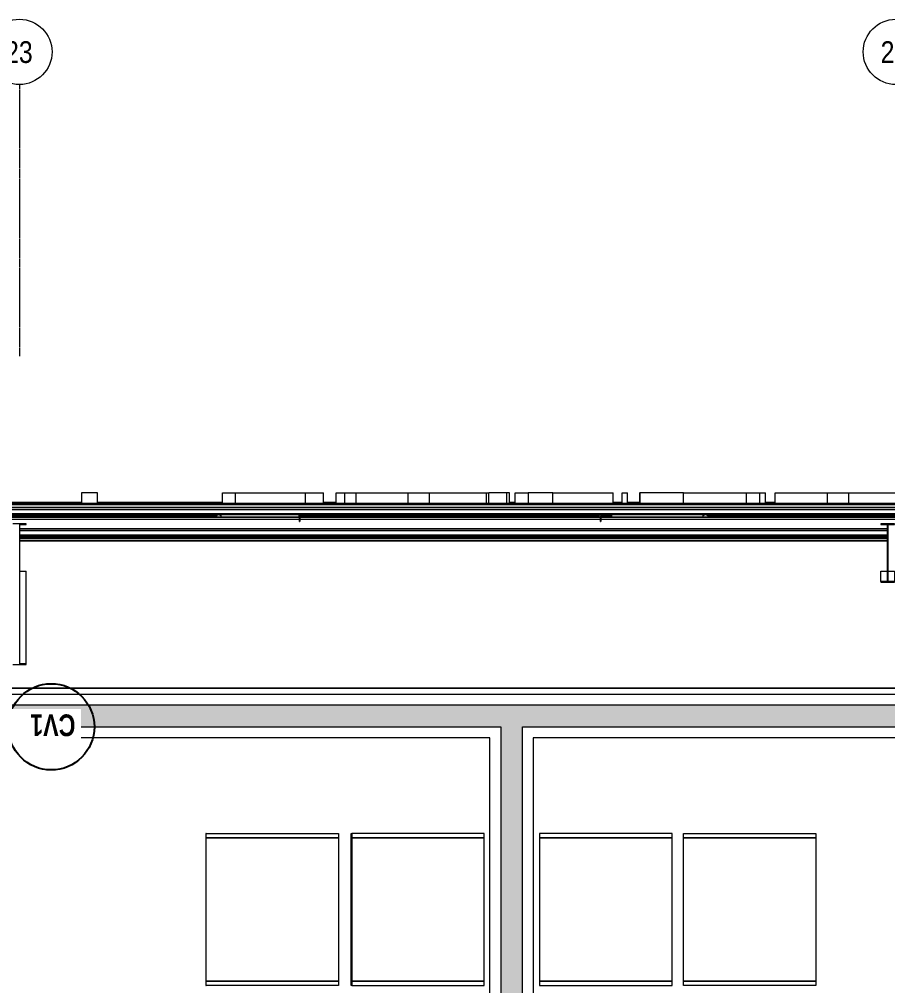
# Model space of a CAD drawing. Header units: centimetres. Extents: x -1762 to 3746, y -261 to 6534.
# Drawn here: x 652 to 1451, y 5644 to 6534 of the extents above; entities that cross this region are included whole.
import ezdxf

# ---------------------------------------------------------------- set-up
doc = ezdxf.new("R2010")
doc.units = ezdxf.units.CM
doc.linetypes.add('_Overhead_2_', pattern=[0.47625, 0.3175, -0.15875])
doc.linetypes.add('Grid Line', pattern=[2.2225, 1.27, -0.3175, 0.3175, -0.3175])
for name, color, linetype, lineweight in [('A-ANNO-NOTE', 7, 'Continuous', 9), ('A-FLOR', 7, 'Continuous', 9), ('A-GENM', 7, 'Continuous', 9), ('A-WALL', 7, 'Continuous', 9), ('A-WALL-PATT', 7, 'Continuous', 35), ('I-WALL', 7, 'Continuous', 9), ('M-EQPM', 7, 'Continuous', 9), ('Q-SPCQ', 7, 'Continuous', 9), ('S-BEAM', 7, 'Continuous', 9), ('S-COLS', 7, 'Continuous', 9), ('S-GRID', 7, 'Continuous', 9), ('S-GRID-IDEN', 7, 'Continuous', 9)]:
    doc.layers.add(name, color=color, linetype=linetype, lineweight=lineweight)
doc.styles.add('Century Gothic_B', font='GOTHICB.TTF', dxfattribs={"width": 0.8, "height": 20})
doc.styles.add('Saira Condensed', font='SairaCondensed-Regular.ttf', dxfattribs={"height": 20})

# ---------------------------------------------------------------- blocks, each defined once
blk = doc.blocks.new('Col_ Perfil Variable - VAR_ 05-1690372-Planta bodega almacenamiento congelados')
at = {"layer": 'S-COLS', "color": 253, "lineweight": 18, "true_color": 0xaaaaaa}
for p, q in [((6.25, 34.1), (-6.25, 34.1)), ((-6.25, 34.1), (-6.25, 33.52)), ((-6.25, 33.52), (-0.35, 33.52)), ((-0.35, 33.52), (-0.35, -19.04)), ((0.36, -19.04), (0.36, 33.52)), ((0.36, 33.52), (6.25, 33.52)), ((6.25, 33.52), (6.25, 34.1)), ((-6.25, -19.04), (-6.25, -19.62)), ((-0.35, -19.04), (-6.25, -19.04)), ((-6.25, -19.62), (6.25, -19.62)), ((6.25, -19.04), (0.36, -19.04)), ((6.25, -19.62), (6.25, -19.04))]:
    blk.add_line(p, q, dxfattribs=at)
at = {"layer": 'S-COLS', "color": 253, "true_color": 0xaaaaaa}
for p, q in [((-6.25, -9.58), (-0.35, -9.58)), ((-6.25, -19.04), (-6.25, -9.58)), ((0.36, -9.58), (6.25, -9.58)), ((6.25, -9.58), (6.25, -19.04))]:
    blk.add_line(p, q, dxfattribs=at)
blk = doc.blocks.new('Costanera Perfil Z - Parametrizado - h_22cm-1746838-Planta bodega almacenamiento congelados')
at = {"layer": 'S-BEAM', "color": 254, "true_color": 0xcccccc}
for p, q in [((-10.75, 5544.14), (-10.75, 1984.87)), ((-10.75, 5544.14), (-10.75, 1984.87)), ((-10.45, 5544.14), (-10.45, 1984.87)), ((-10.45, 5544.14), (-10.45, 1984.87)), ((-8.8, 5048.21), (-8.8, 4716.9)), ((-8.8, 5048.21), (-8.8, 4716.9)), ((8.8, 4882.04), (8.8, 4083.16)), ((8.8, 4882.04), (8.8, 4083.16)), ((10.45, 4882.04), (10.45, 4083.16)), ((10.45, 4882.04), (10.45, 4083.16)), ((10.75, 4083.16), (10.75, 4882.04)), ((10.75, 4882.04), (10.75, 4083.16)), ((-8.8, 4627.93), (-8.8, 4622.05)), ((-8.8, 4627.93), (-8.8, 4622.05)), ((-8.8, 4620.07), (-8.8, 4618.4)), ((-8.8, 4620.07), (-8.8, 4618.4)), ((-8.8, 4616.42), (-8.8, 4345.14)), ((-8.8, 4616.42), (-8.8, 4345.14)), ((-8.8, 4343.16), (-8.8, 4341.49)), ((-8.8, 4343.16), (-8.8, 4341.49)), ((-8.8, 4264.17), (-8.8, 1984.87)), ((-8.8, 4264.17), (-8.8, 1984.87))]:
    blk.add_line(p, q, dxfattribs=at)
blk = doc.blocks.new('Costanera Perfil Z - Parametrizado - h_22cm-1746684-Planta bodega almacenamiento congelados')
at = {"layer": 'S-BEAM', "color": 254, "true_color": 0xcccccc}
for p, q in [((-10.75, 5549.14), (-10.75, 1989.87)), ((-10.75, 5549.14), (-10.75, 1989.87)), ((-10.45, 5549.14), (-10.45, 1989.87)), ((-10.45, 5549.14), (-10.45, 1989.87)), ((-8.8, 5053.19), (-8.8, 4721.84)), ((-8.8, 5053.19), (-8.8, 4721.84)), ((8.8, 4887.04), (8.8, 4088.16)), ((8.8, 4887.04), (8.8, 4088.16)), ((10.45, 4887.04), (10.45, 4088.16)), ((10.45, 4887.04), (10.45, 4088.16)), ((10.75, 4088.16), (10.75, 4887.04)), ((10.75, 4887.04), (10.75, 4088.16)), ((-8.8, 4632.93), (-8.8, 4627.97)), ((-8.8, 4632.93), (-8.8, 4627.97)), ((-8.8, 4627.97), (-8.8, 4626.96)), ((-8.8, 4627.97), (-8.8, 4626.96)), ((-8.8, 4625.15), (-8.8, 4623.35)), ((-8.8, 4625.15), (-8.8, 4623.35)), ((-8.8, 4621.51), (-8.8, 4350.72)), ((-8.8, 4621.51), (-8.8, 4350.72)), ((-8.8, 4350.72), (-8.8, 4350.06)), ((-8.8, 4350.72), (-8.8, 4350.06)), ((-8.8, 4348.25), (-8.8, 4346.44)), ((-8.8, 4348.25), (-8.8, 4346.44)), ((-8.8, 4269.16), (-8.8, 1989.87)), ((-8.8, 4269.16), (-8.8, 1989.87))]:
    blk.add_line(p, q, dxfattribs=at)
blk = doc.blocks.new('Costanera Perfil Z - Parametrizado - h_22cm-V1-Planta bodega almacenamiento congelados')
at = {"layer": 'S-BEAM', "color": 254, "true_color": 0xcccccc}
for p, q in [((-10.75, 5129.64), (-10.75, 4623.15)), ((-10.75, 5129.64), (-10.75, 4623.15)), ((-10.45, 5129.64), (-10.45, 4623.15)), ((-10.45, 5129.64), (-10.45, 4623.15)), ((-8.8, 5129.64), (-8.8, 4623.15)), ((-8.8, 5129.64), (-8.8, 4623.15)), ((8.8, 4887.04), (8.8, 4088.16)), ((8.8, 4887.04), (8.8, 4088.16)), ((10.45, 4887.04), (10.45, 4088.16)), ((10.45, 4887.04), (10.45, 4088.16)), ((10.75, 4088.16), (10.75, 4887.04)), ((10.75, 4887.04), (10.75, 4088.16)), ((-10.75, 4623.12), (-10.75, 4622.97)), ((-10.75, 4623.12), (-10.75, 4622.97)), ((-10.75, 4622.97), (-10.75, 4345.91)), ((-10.75, 4622.97), (-10.75, 4345.91)), ((-10.45, 4623.11), (-10.45, 4622.97)), ((-10.45, 4623.11), (-10.45, 4622.97)), ((-10.45, 4622.97), (-10.45, 4345.91)), ((-10.45, 4622.97), (-10.45, 4345.91)), ((-8.8, 4622.97), (-8.8, 4345.91)), ((-8.8, 4622.97), (-8.8, 4345.91)), ((-10.75, 4345.87), (-10.75, 4345.72)), ((-10.75, 4345.87), (-10.75, 4345.72)), ((-10.75, 4345.72), (-10.75, 2428.44)), ((-10.75, 4345.72), (-10.75, 2428.44)), ((-10.45, 4345.86), (-10.45, 4345.72)), ((-10.45, 4345.86), (-10.45, 4345.72)), ((-10.45, 4345.72), (-10.45, 2428.44)), ((-10.45, 4345.72), (-10.45, 2428.44)), ((-8.8, 4345.72), (-8.8, 2428.44)), ((-8.8, 4345.72), (-8.8, 2428.44))]:
    blk.add_line(p, q, dxfattribs=at)
blk = doc.blocks.new('Costanera Perfil Z - Parametrizado - h_22cm-V2-Planta bodega almacenamiento congelados')
at = {"layer": 'S-BEAM', "color": 254, "true_color": 0xcccccc}
for p, q in [((-10.75, 5129.64), (-10.75, 4623.15)), ((-10.75, 5129.64), (-10.75, 4623.15)), ((-10.45, 5129.64), (-10.45, 4623.15)), ((-10.45, 5129.64), (-10.45, 4623.15)), ((-8.8, 5129.64), (-8.8, 4623.15)), ((-8.8, 5129.64), (-8.8, 4623.15)), ((8.8, 4887.04), (8.8, 4088.16)), ((8.8, 4887.04), (8.8, 4088.16)), ((10.45, 4887.04), (10.45, 4088.16)), ((10.45, 4887.04), (10.45, 4088.16)), ((10.75, 4088.16), (10.75, 4887.04)), ((10.75, 4887.04), (10.75, 4088.16)), ((-10.75, 4623.12), (-10.75, 4622.97)), ((-10.75, 4623.12), (-10.75, 4622.97)), ((-10.75, 4622.97), (-10.75, 4345.91)), ((-10.75, 4622.97), (-10.75, 4345.91)), ((-10.45, 4623.11), (-10.45, 4622.97)), ((-10.45, 4623.11), (-10.45, 4622.97)), ((-10.45, 4622.97), (-10.45, 4345.91)), ((-10.45, 4622.97), (-10.45, 4345.91)), ((-8.8, 4622.97), (-8.8, 4345.91)), ((-8.8, 4622.97), (-8.8, 4345.91)), ((-10.75, 4345.87), (-10.75, 4345.72)), ((-10.75, 4345.87), (-10.75, 4345.72)), ((-10.75, 4345.72), (-10.75, 2428.44)), ((-10.75, 4345.72), (-10.75, 2428.44)), ((-10.45, 4345.86), (-10.45, 4345.72)), ((-10.45, 4345.86), (-10.45, 4345.72)), ((-10.45, 4345.72), (-10.45, 2428.44)), ((-10.45, 4345.72), (-10.45, 2428.44)), ((-8.8, 4345.72), (-8.8, 2428.44)), ((-8.8, 4345.72), (-8.8, 2428.44))]:
    blk.add_line(p, q, dxfattribs=at)
blk = doc.blocks.new('Costanera Perfil Z - Parametrizado - h_22cm-1721966-Planta bodega almacenamiento congelados')
at = {"layer": 'S-BEAM', "color": 254, "true_color": 0xcccccc}
for p, q in [((-10.75, -1629.6), (-10.75, 1929.67)), ((-10.75, 1929.67), (-10.75, -1629.6)), ((-10.45, 1929.67), (-10.45, -1629.6)), ((-10.45, 1929.67), (-10.45, -1629.6)), ((-8.8, 1929.67), (-8.8, -1629.6)), ((-8.8, 1929.67), (-8.8, -1629.6)), ((8.8, 1267.57), (8.8, 468.68)), ((8.8, 1267.57), (8.8, 468.68)), ((10.45, 1267.57), (10.45, 468.68)), ((10.45, 1267.57), (10.45, 468.68)), ((10.75, 1267.57), (10.75, 468.68)), ((10.75, 1267.57), (10.75, 468.68))]:
    blk.add_line(p, q, dxfattribs=at)
blk = doc.blocks.new('M_RVR_PERFIL L - M_RVR_PERFIL L-1712002-Planta bodega almacenamiento congelados')
at = {"layer": 'S-BEAM', "color": 254, "true_color": 0xcccccc}
for p, q in [((2.31, -1.74), (2.31, 2.5)), ((2.31, 2.5), (2.5, 2.5)), ((2.5, 2.5), (2.5, -1.69)), ((-2.5, -2.5), (-2.5, -2.31)), ((-2.5, -2.31), (1.8, -2.31)), ((1.76, -2.5), (-2.5, -2.5))]:
    blk.add_line(p, q, dxfattribs=at)
at = {"layer": 'S-BEAM', "color": 254, "lineweight": 18, "true_color": 0xcccccc}
for p, q in [((2.5, 2.5), (2.31, 2.5)), ((2.31, 2.5), (2.31, -2.31)), ((2.5, -2.5), (2.5, 2.5)), ((2.31, -2.31), (-2.5, -2.31)), ((-2.5, -2.31), (-2.5, -2.5)), ((-2.5, -2.5), (2.5, -2.5))]:
    blk.add_line(p, q, dxfattribs=at)
blk = doc.blocks.new('M_RVR_PERFIL L - M_RVR_PERFIL L-V18-Planta bodega almacenamiento congelados')
at = {"layer": 'S-BEAM', "color": 254, "true_color": 0xcccccc}
for p, q in [((2.31, -2.01), (2.31, 2.5)), ((2.31, 2.5), (2.5, 2.5)), ((2.5, 2.5), (2.5, -1.82)), ((-2.5, -2.5), (-2.5, -2.31)), ((-2.5, -2.31), (2.14, -2.31)), ((2.09, -2.5), (-2.5, -2.5))]:
    blk.add_line(p, q, dxfattribs=at)
at = {"layer": 'S-BEAM', "color": 254, "lineweight": 18, "true_color": 0xcccccc}
for p, q in [((2.5, 2.5), (2.31, 2.5)), ((2.31, 2.5), (2.31, -2.31)), ((2.5, -2.5), (2.5, 2.5)), ((2.31, -2.31), (-2.5, -2.31)), ((-2.5, -2.31), (-2.5, -2.5)), ((-2.5, -2.5), (2.5, -2.5))]:
    blk.add_line(p, q, dxfattribs=at)
blk = doc.blocks.new('RVR_Tensor angular - d_25 mm-1722037-Planta bodega almacenamiento congelados')
at = {"layer": 'A-GENM', "color": 254, "true_color": 0xd4d4d4}
for p, q in [((73.61, 1), (-0.01, 1)), ((-0.01, -1), (73.61, -1))]:
    blk.add_line(p, q, dxfattribs=at)
at = {"layer": 'A-GENM', "color": 253, "true_color": 0xaaaaaa, "flags": 128}
for points in [[(75.81, 0), (75.78, 0.17), (75.68, 0.34), (75.52, 0.5), (75.3, 0.64), (75.03, 0.77), (74.71, 0.87), (74.36, 0.94), (73.99, 0.98), (73.61, 1), (73.23, 0.98), (72.86, 0.94), (72.51, 0.87), (72.2, 0.77), (71.92, 0.64), (71.7, 0.5), (71.54, 0.34), (71.44, 0.17), (71.41, 0)], [(71.41, 0), (71.44, -0.17), (71.54, -0.34), (71.7, -0.5), (71.92, -0.64), (72.2, -0.77), (72.51, -0.87), (72.86, -0.94), (73.23, -0.98), (73.61, -1), (73.99, -0.98), (74.36, -0.94), (74.71, -0.87), (75.03, -0.77), (75.3, -0.64), (75.52, -0.5), (75.68, -0.34), (75.78, -0.17), (75.81, 0)]]:
    blk.add_lwpolyline(points, dxfattribs=at)
at = {"layer": 'A-GENM', "color": 254, "true_color": 0xd4d4d4}
for start_param, end_param in [(0, 1.570796), (1.570796, 3.141593)]:
    blk.add_ellipse((-0.01, 0), major_axis=(0, 1), ratio=0.45399, start_param=start_param, end_param=end_param, dxfattribs=at)
blk = doc.blocks.new('RVR_Tensor angular - d_25 mm-1722038-Planta bodega almacenamiento congelados')
at = {"layer": 'A-GENM', "color": 254, "true_color": 0xd4d4d4}
for p, q in [((86.23, 1), (-0.01, 1)), ((-0.01, -1), (86.23, -1))]:
    blk.add_line(p, q, dxfattribs=at)
at = {"layer": 'A-GENM', "color": 253, "true_color": 0xaaaaaa, "flags": 128}
for points in [[(88.6, 0), (88.56, 0.17), (88.46, 0.34), (88.28, 0.5), (88.04, 0.64), (87.75, 0.77), (87.42, 0.87), (87.04, 0.94), (86.64, 0.98), (86.23, 1), (85.82, 0.98), (85.42, 0.94), (85.05, 0.87), (84.71, 0.77), (84.42, 0.64), (84.18, 0.5), (84.01, 0.34), (83.9, 0.17), (83.87, 0)], [(83.87, 0), (83.9, -0.17), (84.01, -0.34), (84.18, -0.5), (84.42, -0.64), (84.71, -0.77), (85.05, -0.87), (85.42, -0.94), (85.82, -0.98), (86.23, -1), (86.64, -0.98), (87.04, -0.94), (87.42, -0.87), (87.75, -0.77), (88.04, -0.64), (88.28, -0.5), (88.46, -0.34), (88.56, -0.17), (88.6, 0)]]:
    blk.add_lwpolyline(points, dxfattribs=at)
at = {"layer": 'A-GENM', "color": 254, "true_color": 0xd4d4d4}
for start_param, end_param in [(0, 1.570796), (1.570796, 3.141593)]:
    blk.add_ellipse((-0.01, 0), major_axis=(0, 1), ratio=0.422618, start_param=start_param, end_param=end_param, dxfattribs=at)
blk = doc.blocks.new('RVR_Tensor angular - d_25 mm-V19-Planta bodega almacenamiento congelados')
at = {"layer": 'A-GENM', "color": 254, "true_color": 0xd4d4d4}
for start, end in [(172.17523, 180), (172.17523, 180), (180, 360), (165, 172.17523), (165, 172.17523), (136.88571, 161.63373), (150, 161.63373), (136.88571, 150), (124.00098, 135), (124.00098, 135), (75, 120), (360, 120), (60, 75), (0, 45), (195, 210), (210, 225), (240, 270), (270, 285), (315, 345)]:
    blk.add_arc((-0.01, 0), 1, start, end, dxfattribs=at)
blk = doc.blocks.new('RVR_Tensor angular - d_25 mm-V20-Planta bodega almacenamiento congelados')
at = {"layer": 'A-GENM', "color": 254, "true_color": 0xd4d4d4}
for start, end in [(172.17523, 180), (172.17523, 180), (180, 360), (18.85223, 161.14777), (135, 161.14777), (18.85223, 120), (0, 7.82477), (360, 7.82477), (225, 300), (315, 345)]:
    blk.add_arc((-0.01, 0), 1, start, end, dxfattribs=at)
blk = doc.blocks.new('RVR_Tensor angular - d_25 mm-V21-Planta bodega almacenamiento congelados')
at = {"layer": 'A-GENM', "color": 254, "true_color": 0xd4d4d4}
for start, end in [(172.17523, 180), (172.17523, 180), (165, 172.17523), (165, 172.17523), (112.64532, 162.45385), (112.64532, 162.45385), (105, 112.64532), (105, 112.64532), (66.03168, 102.68814), (66.03168, 102.68814), (180, 293.96832), (195, 225), (240, 255), (255, 285)]:
    blk.add_arc((-0.01, 0), 1, start, end, dxfattribs=at)
blk = doc.blocks.new('RVR_Tensor angular - d_25 mm-V22-Planta bodega almacenamiento congelados')
at = {"layer": 'A-GENM', "color": 254, "true_color": 0xd4d4d4}
for start, end in [(170.85287, 180), (170.85287, 180), (180, 360), (18.85223, 161.14777), (150, 161.14777), (135, 150), (105, 120), (60, 105), (18.85223, 60), (0, 7.82477), (360, 7.82477), (225, 300), (315, 345)]:
    blk.add_arc((-0.01, 0), 1, start, end, dxfattribs=at)
blk = doc.blocks.new('RVR_Tensor angular - d_25 mm-V26-Planta bodega almacenamiento congelados')
at = {"layer": 'A-GENM', "color": 254, "true_color": 0xd4d4d4}
for start, end in [(172.17523, 180), (172.17523, 180), (165, 172.17523), (136.88571, 161.63373), (136.88571, 161.63373), (124.00098, 135), (124.00098, 135), (60, 120), (60, 120), (15, 45), (360, 45), (0, 13.30226), (195, 210), (195, 225), (210, 225), (240, 270), (240, 255), (255, 285), (270, 285), (315, 345), (315, 330), (330, 345)]:
    blk.add_arc((-0.01, 0), 1, start, end, dxfattribs=at)
blk = doc.blocks.new('RVR_Tensor angular - d_25 mm-V27-Planta bodega almacenamiento congelados')
at = {"layer": 'A-GENM', "color": 254, "true_color": 0xd4d4d4}
for start, end in [(172.17523, 180), (172.17523, 180), (135, 161.14777), (135, 161.14777), (18.85223, 120), (18.85223, 120), (0, 7.82477), (360, 7.82477), (225, 240), (225, 240), (240, 255), (240, 270), (255, 270), (270, 300), (270, 285), (285, 300), (315, 345), (315, 330), (330, 345)]:
    blk.add_arc((-0.01, 0), 1, start, end, dxfattribs=at)
blk = doc.blocks.new('RVR_Tensor angular - d_25 mm-V28-Planta bodega almacenamiento congelados')
at = {"layer": 'A-GENM', "color": 254, "true_color": 0xd4d4d4}
for start, end in [(172.17523, 180), (172.17523, 180), (165, 172.17523), (112.64532, 162.45385), (112.64532, 162.45385), (105, 112.64532), (105, 112.64532), (66.03168, 102.68814), (66.03168, 102.68814), (195, 210), (195, 225), (210, 225), (240, 255), (240, 285), (255, 270), (270, 285)]:
    blk.add_arc((-0.01, 0), 1, start, end, dxfattribs=at)
blk = doc.blocks.new('RVR_Tensor angular - d_25 mm-V29-Planta bodega almacenamiento congelados')
at = {"layer": 'A-GENM', "color": 254, "true_color": 0xd4d4d4}
for start, end in [(170.85287, 180), (170.85287, 180), (135, 161.14777), (135, 161.14777), (18.85223, 120), (18.85223, 120), (0, 7.82477), (360, 7.82477), (225, 240), (225, 240), (240, 255), (240, 270), (255, 270), (270, 300), (270, 300), (315, 345), (315, 345)]:
    blk.add_arc((-0.01, 0), 1, start, end, dxfattribs=at)
blk = doc.blocks.new('RVR_Tensor angular - d_25 mm-V33-Planta bodega almacenamiento congelados')
at = {"layer": 'A-GENM', "color": 254, "true_color": 0xd4d4d4}
for start, end in [(172.17523, 180), (172.17523, 180), (136.88571, 161.63373), (150, 161.63373), (136.88571, 150), (124.00098, 135), (124.00098, 135), (105, 120), (105, 120), (75, 105), (75, 105), (60, 75), (60, 75), (30, 45), (30, 45), (15, 30), (15, 30), (0, 13.30226), (360, 13.30226), (195, 225), (195, 225), (240, 270), (240, 270), (270, 285), (270, 285), (315, 345), (315, 345)]:
    blk.add_arc((-0.01, 0), 1, start, end, dxfattribs=at)
blk = doc.blocks.new('RVR_Tensor angular - d_25 mm-V34-Planta bodega almacenamiento congelados')
at = {"layer": 'A-GENM', "color": 254, "true_color": 0xd4d4d4}
for start, end in [(172.17523, 180), (172.17523, 180), (135, 161.14777), (135, 161.14777), (105, 120), (105, 120), (90, 105), (45, 105), (75, 90), (60, 75), (45, 60), (18.85223, 45), (18.85223, 45), (0, 7.82477), (360, 7.82477), (225, 300), (225, 240), (240, 270), (270, 285), (285, 300), (315, 345), (315, 345)]:
    blk.add_arc((-0.01, 0), 1, start, end, dxfattribs=at)
blk = doc.blocks.new('RVR_Tensor angular - d_25 mm-V35-Planta bodega almacenamiento congelados')
at = {"layer": 'A-GENM', "color": 254, "true_color": 0xd4d4d4}
for start, end in [(172.17523, 180), (172.17523, 180), (135, 162.45385), (150, 162.45385), (135, 150), (112.64532, 135), (112.64532, 135), (105, 112.64532), (105, 112.64532), (66.03168, 102.68814), (66.03168, 102.68814), (195, 225), (195, 225), (240, 255), (240, 255), (255, 270), (255, 270), (270, 285), (270, 285)]:
    blk.add_arc((-0.01, 0), 1, start, end, dxfattribs=at)
blk = doc.blocks.new('RVR_Tensor angular - d_25 mm-V36-Planta bodega almacenamiento congelados')
at = {"layer": 'A-GENM', "color": 254, "true_color": 0xd4d4d4}
for start, end in [(170.85287, 180), (170.85287, 180), (135, 161.14777), (135, 161.14777), (75, 120), (105, 120), (75, 105), (60, 75), (60, 75), (45, 60), (18.85223, 60), (30, 45), (18.85223, 30), (0, 7.82477), (360, 7.82477), (225, 240), (225, 300), (240, 300), (315, 345), (315, 345)]:
    blk.add_arc((-0.01, 0), 1, start, end, dxfattribs=at)
blk = doc.blocks.new('Costanera Perfil Z - Parametrizado - h_22cm-1738370-Planta bodega almacenamiento congelados')
at = {"layer": 'S-BEAM', "color": 254, "true_color": 0xcccccc}
for p, q in [((-10.75, 5118.76), (-10.75, 4612.28)), ((-10.75, 5118.76), (-10.75, 4612.28)), ((-10.45, 5118.76), (-10.45, 4612.28)), ((-10.45, 5118.76), (-10.45, 4612.28)), ((-8.8, 5118.76), (-8.8, 4612.28)), ((-8.8, 5118.76), (-8.8, 4612.28)), ((8.8, 4876.16), (8.8, 4077.28)), ((8.8, 4876.16), (8.8, 4077.28)), ((10.45, 4876.16), (10.45, 4077.28)), ((10.45, 4876.16), (10.45, 4077.28)), ((10.75, 4077.28), (10.75, 4876.16)), ((10.75, 4876.16), (10.75, 4077.28)), ((-10.75, 4612.24), (-10.75, 4612.09)), ((-10.75, 4612.24), (-10.75, 4612.09)), ((-10.75, 4612.09), (-10.75, 4335.03)), ((-10.75, 4612.09), (-10.75, 4335.03)), ((-10.45, 4612.23), (-10.45, 4612.09)), ((-10.45, 4612.23), (-10.45, 4612.09)), ((-10.45, 4612.09), (-10.45, 4335.03)), ((-10.45, 4612.09), (-10.45, 4335.03)), ((-8.8, 4612.09), (-8.8, 4335.03)), ((-8.8, 4612.09), (-8.8, 4335.03)), ((-10.75, 4335), (-10.75, 4334.85)), ((-10.75, 4335), (-10.75, 4334.85)), ((-10.75, 4334.85), (-10.75, 2417.57)), ((-10.75, 4334.85), (-10.75, 2417.57)), ((-10.45, 4334.99), (-10.45, 4334.85)), ((-10.45, 4334.99), (-10.45, 4334.85)), ((-10.45, 4334.85), (-10.45, 2417.57)), ((-10.45, 4334.85), (-10.45, 2417.57)), ((-8.8, 4334.85), (-8.8, 2417.57)), ((-8.8, 4334.85), (-8.8, 2417.57))]:
    blk.add_line(p, q, dxfattribs=at)
blk = doc.blocks.new('Costanera Perfil Z - Parametrizado - h_22cm-V37-Planta bodega almacenamiento congelados')
at = {"layer": 'S-BEAM', "color": 254, "true_color": 0xcccccc}
for p, q in [((-10.75, 5129.64), (-10.75, 4623.15)), ((-10.75, 5129.64), (-10.75, 4623.15)), ((-10.45, 5129.64), (-10.45, 4623.15)), ((-10.45, 5129.64), (-10.45, 4623.15)), ((-8.8, 5129.64), (-8.8, 4623.15)), ((-8.8, 5129.64), (-8.8, 4623.15)), ((8.8, 4887.04), (8.8, 4088.16)), ((8.8, 4887.04), (8.8, 4088.16)), ((10.45, 4887.04), (10.45, 4088.16)), ((10.45, 4887.04), (10.45, 4088.16)), ((10.75, 4088.16), (10.75, 4887.04)), ((10.75, 4887.04), (10.75, 4088.16)), ((-10.75, 4623.12), (-10.75, 4622.97)), ((-10.75, 4623.12), (-10.75, 4622.97)), ((-10.75, 4622.97), (-10.75, 4345.91)), ((-10.75, 4622.97), (-10.75, 4345.91)), ((-10.45, 4623.11), (-10.45, 4622.97)), ((-10.45, 4623.11), (-10.45, 4622.97)), ((-10.45, 4622.97), (-10.45, 4345.91)), ((-10.45, 4622.97), (-10.45, 4345.91)), ((-8.8, 4622.97), (-8.8, 4345.91)), ((-8.8, 4622.97), (-8.8, 4345.91)), ((-10.75, 4345.87), (-10.75, 4345.72)), ((-10.75, 4345.87), (-10.75, 4345.72)), ((-10.75, 4345.72), (-10.75, 2428.44)), ((-10.75, 4345.72), (-10.75, 2428.44)), ((-10.45, 4345.86), (-10.45, 4345.72)), ((-10.45, 4345.86), (-10.45, 4345.72)), ((-10.45, 4345.72), (-10.45, 2428.44)), ((-10.45, 4345.72), (-10.45, 2428.44)), ((-8.8, 4345.72), (-8.8, 2428.44)), ((-8.8, 4345.72), (-8.8, 2428.44))]:
    blk.add_line(p, q, dxfattribs=at)
blk = doc.blocks.new('Costanera Perfil Z - Parametrizado - h_22cm-V38-Planta bodega almacenamiento congelados')
at = {"layer": 'S-BEAM', "color": 254, "true_color": 0xcccccc}
for p, q in [((-10.75, 5129.64), (-10.75, 4623.15)), ((-10.75, 5129.64), (-10.75, 4623.15)), ((-10.45, 5129.64), (-10.45, 4623.15)), ((-10.45, 5129.64), (-10.45, 4623.15)), ((-8.8, 5129.64), (-8.8, 4623.15)), ((-8.8, 5129.64), (-8.8, 4623.15)), ((8.8, 4887.04), (8.8, 4088.16)), ((8.8, 4887.04), (8.8, 4088.16)), ((10.45, 4887.04), (10.45, 4088.16)), ((10.45, 4887.04), (10.45, 4088.16)), ((10.75, 4088.16), (10.75, 4887.04)), ((10.75, 4887.04), (10.75, 4088.16)), ((-10.75, 4623.12), (-10.75, 4622.97)), ((-10.75, 4623.12), (-10.75, 4622.97)), ((-10.75, 4622.97), (-10.75, 4345.91)), ((-10.75, 4622.97), (-10.75, 4345.91)), ((-10.45, 4623.11), (-10.45, 4622.97)), ((-10.45, 4623.11), (-10.45, 4622.97)), ((-10.45, 4622.97), (-10.45, 4345.91)), ((-10.45, 4622.97), (-10.45, 4345.91)), ((-8.8, 4622.97), (-8.8, 4345.91)), ((-8.8, 4622.97), (-8.8, 4345.91)), ((-10.75, 4345.87), (-10.75, 4345.72)), ((-10.75, 4345.87), (-10.75, 4345.72)), ((-10.75, 4345.72), (-10.75, 2428.44)), ((-10.75, 4345.72), (-10.75, 2428.44)), ((-10.45, 4345.86), (-10.45, 4345.72)), ((-10.45, 4345.86), (-10.45, 4345.72)), ((-10.45, 4345.72), (-10.45, 2428.44)), ((-10.45, 4345.72), (-10.45, 2428.44)), ((-8.8, 4345.72), (-8.8, 2428.44)), ((-8.8, 4345.72), (-8.8, 2428.44))]:
    blk.add_line(p, q, dxfattribs=at)
blk = doc.blocks.new('PQ_RVR_EST-01_ZZ_ZZ_MO_T_A_rvt-1-Planta bodega almacenamiento congelados')
at = {"layer": 'S-COLS', "color": 253, "lineweight": 18, "true_color": 0xaaaaaa}
for p, q in [((658.15, 6069.63), (645.65, 6069.63)), ((652.25, 5940.83), (652.25, 6069.05)), ((652.25, 6069.05), (658.15, 6069.05)), ((658.15, 6069.05), (658.15, 6069.63)), ((645.65, 5940.25), (658.15, 5940.25)), ((658.15, 5940.83), (652.25, 5940.83)), ((658.15, 5940.25), (658.15, 5940.83))]:
    blk.add_line(p, q, dxfattribs=at)
at = {"layer": 'S-COLS', "color": 253, "true_color": 0xaaaaaa}
for p in [(652.25, 6025.96), (658.15, 5940.83)]:
    blk.add_line(p, (658.15, 6025.96), dxfattribs=at)
at = {"layer": 'A-GENM', "color": 254, "lineweight": 9, "true_color": 0xd4d4d4, "rotation": 180}
for name, p in [('RVR_Tensor angular - d_25 mm-1722037-Planta bodega almacenamiento congelados', (909, 6076.78)), ('RVR_Tensor angular - d_25 mm-V21-Planta bodega almacenamiento congelados', (909.59, 6076.78)), ('RVR_Tensor angular - d_25 mm-V28-Planta bodega almacenamiento congelados', (909.59, 6076.78)), ('RVR_Tensor angular - d_25 mm-V35-Planta bodega almacenamiento congelados', (909.59, 6076.78)), ('RVR_Tensor angular - d_25 mm-V22-Planta bodega almacenamiento congelados', (913.24, 6076.78)), ('RVR_Tensor angular - d_25 mm-V29-Planta bodega almacenamiento congelados', (913.24, 6076.78)), ('RVR_Tensor angular - d_25 mm-V36-Planta bodega almacenamiento congelados', (913.24, 6076.78)), ('RVR_Tensor angular - d_25 mm-V19-Planta bodega almacenamiento congelados', (1186.5, 6076.78)), ('RVR_Tensor angular - d_25 mm-V26-Planta bodega almacenamiento congelados', (1186.5, 6076.78)), ('RVR_Tensor angular - d_25 mm-V33-Planta bodega almacenamiento congelados', (1186.5, 6076.78)), ('RVR_Tensor angular - d_25 mm-V20-Planta bodega almacenamiento congelados', (1190.15, 6076.78)), ('RVR_Tensor angular - d_25 mm-V27-Planta bodega almacenamiento congelados', (1190.15, 6076.78)), ('RVR_Tensor angular - d_25 mm-V34-Planta bodega almacenamiento congelados', (1190.15, 6076.78))]:
    blk.add_blockref(name, p, dxfattribs=at)
at = {"layer": 'A-GENM', "color": 254, "lineweight": 9, "true_color": 0xd4d4d4}
blk.add_blockref('RVR_Tensor angular - d_25 mm-1722038-Planta bodega almacenamiento congelados', (1197.46, 6076.78), dxfattribs=at)
at = {"layer": 'S-BEAM', "color": 254, "lineweight": 9, "true_color": 0xd4d4d4}
for name, p, rotation in [('Costanera Perfil Z - Parametrizado - h_22cm-1721966-Planta bodega almacenamiento congelados', (183.57, 6073.81), 269.9999999999994), ('Costanera Perfil Z - Parametrizado - h_22cm-1746838-Planta bodega almacenamiento congelados', (-3430.9, 6068.04), 269.9999999999994), ('Costanera Perfil Z - Parametrizado - h_22cm-1746684-Planta bodega almacenamiento congelados', (-3435.9, 6067.75), 269.9999999999994), ('Costanera Perfil Z - Parametrizado - h_22cm-V1-Planta bodega almacenamiento congelados', (-3435.9, 6064.85), 269.9999999999994), ('Costanera Perfil Z - Parametrizado - h_22cm-V2-Planta bodega almacenamiento congelados', (-3435.9, 6064.85), 269.9999999999994), ('Costanera Perfil Z - Parametrizado - h_22cm-1738370-Planta bodega almacenamiento congelados', (-3425.02, 6064.85), 269.9999999999994), ('Costanera Perfil Z - Parametrizado - h_22cm-V37-Planta bodega almacenamiento congelados', (-3435.9, 6064.85), 269.9999999999994), ('Costanera Perfil Z - Parametrizado - h_22cm-V38-Planta bodega almacenamiento congelados', (-3435.9, 6064.85), 269.9999999999994), ('M_RVR_PERFIL L - M_RVR_PERFIL L-1712002-Planta bodega almacenamiento congelados', (912.32, 6074.14), 180), ('M_RVR_PERFIL L - M_RVR_PERFIL L-V18-Planta bodega almacenamiento congelados', (1189.57, 6074.14), 180)]:
    blk.add_blockref(name, p, dxfattribs=dict(at, rotation=rotation))
at = {"layer": 'S-COLS', "color": 254, "lineweight": 9, "true_color": 0xd4d4d4}
blk.add_blockref('Col_ Perfil Variable - VAR_ 05-1690372-Planta bodega almacenamiento congelados', (1451.49, 6035.53), dxfattribs=at)
blk = doc.blocks.new('RVR_Texto Fachada - RVR_Texto Fachada-1366805-Planta bodega almacenamiento congelados')
at = {"layer": 'A-GENM', "color": 254, "true_color": 0xd4d4d4}
for p, q in [((838.91, 6098.21), (850.76, 6098.21)), ((838.91, 6088.21), (838.91, 6098.21)), ((850.76, 6098.21), (915.27, 6098.21)), ((850.76, 6088.21), (850.76, 6098.21)), ((915.27, 6098.21), (931.83, 6098.21)), ((915.27, 6088.21), (915.27, 6098.21)), ((931.83, 6088.21), (931.83, 6098.21)), ((943.59, 6098.21), (951.56, 6098.21)), ((943.59, 6088.21), (943.59, 6098.21)), ((951.56, 6098.21), (961.83, 6098.21)), ((951.56, 6088.21), (951.56, 6098.21)), ((961.83, 6098.21), (1009.86, 6098.21)), ((961.83, 6088.21), (961.83, 6098.21)), ((1009.86, 6098.21), (1029.43, 6098.21)), ((1009.86, 6088.21), (1009.86, 6098.21)), ((1029.43, 6098.21), (1081.91, 6098.21)), ((1029.43, 6088.21), (1029.43, 6098.21)), ((1081.91, 6098.21), (1084.17, 6098.21)), ((1081.91, 6088.21), (1081.91, 6098.21)), ((1100.82, 6098.21), (1084.17, 6098.21)), ((1084.17, 6088.21), (1084.17, 6098.21)), ((1103.06, 6098.21), (1100.82, 6098.21)), ((1100.82, 6088.21), (1100.82, 6098.21)), ((1103.06, 6088.21), (1103.06, 6098.21)), ((1108.46, 6098.21), (1120.52, 6098.21)), ((1108.46, 6088.21), (1108.46, 6098.21)), ((1120.45, 6098.21), (1120.45, 6088.21)), ((1142.94, 6098.21), (1120.45, 6098.21)), ((1142.94, 6098.21), (1198.64, 6098.21)), ((1142.94, 6088.21), (1142.94, 6098.21)), ((1198.64, 6088.21), (1198.64, 6098.21)), ((1206.97, 6098.21), (1211.97, 6098.21)), ((1206.97, 6088.21), (1206.97, 6098.21)), ((1211.97, 6088.21), (1211.97, 6098.21)), ((1222.98, 6098.21), (1223.23, 6098.21)), ((1222.98, 6098.21), (1222.98, 6088.21)), ((1223.22, 6098.21), (1223.22, 6088.21)), ((1263.51, 6098.21), (1223.22, 6098.21)), ((1263.51, 6098.21), (1321.54, 6098.21)), ((1263.51, 6088.21), (1263.51, 6098.21)), ((1321.53, 6098.21), (1333.86, 6098.21)), ((1321.54, 6088.21), (1321.54, 6098.21)), ((1333.86, 6098.21), (1338.86, 6098.21)), ((1333.86, 6088.21), (1333.86, 6098.21)), ((1338.86, 6088.21), (1338.86, 6098.21)), ((1347.96, 6098.21), (1395.99, 6098.21)), ((1347.96, 6088.21), (1347.96, 6098.21)), ((1395.99, 6098.21), (1415.56, 6098.21)), ((1395.99, 6088.21), (1395.99, 6098.21)), ((1415.56, 6098.21), (1468.04, 6098.21)), ((1415.56, 6088.21), (1415.56, 6098.21)), ((1483.5, 6098.21), (1468, 6098.21)), ((1468.04, 6088.21), (1468.04, 6098.21)), ((1483.46, 6098.21), (1484.21, 6098.21)), ((1483.46, 6098.21), (1483.46, 6088.21)), ((1484.14, 6098.21), (1484.14, 6088.21)), ((1490.68, 6098.21), (1484.14, 6098.21)), ((1495.75, 6098.21), (1490.68, 6098.21)), ((1490.68, 6088.21), (1490.68, 6098.21)), ((1495.75, 6098.21), (1546.62, 6098.21)), ((1495.75, 6088.21), (1495.75, 6098.21)), ((1546.62, 6098.21), (1585.69, 6098.21)), ((1546.62, 6088.21), (1546.62, 6098.21)), ((1585.66, 6098.21), (1585.66, 6088.21)), ((1589.79, 6098.21), (1585.66, 6098.21)), ((1599.96, 6098.21), (1589.79, 6098.21)), ((1589.79, 6088.21), (1589.79, 6098.21)), ((1599.88, 6098.21), (1695.61, 6098.21)), ((1599.96, 6098.21), (1599.96, 6088.21)), ((1695.61, 6098.21), (1699.07, 6098.21)), ((1846.54, 6098.21), (1699.07, 6098.21)), ((1904.85, 6098.21), (1846.54, 6098.21)), ((1846.54, 6088.21), (1846.54, 6098.21)), ((1904.85, 6088.21), (1904.85, 6098.21))]:
    blk.add_line(p, q, dxfattribs=at)
blk = doc.blocks.new('RVR-Rack Almacenamiento - Default-V82-Planta bodega almacenamiento congelados')
at = {"layer": 'Q-SPCQ', "color": 253, "lineweight": 18, "true_color": 0xaaaaaa}
for p, q in [((-70.01, -60.56), (-70.01, -60.96)), ((-70.01, -60.96), (-66.04, -60.96)), ((-66.04, -60.56), (-66.04, -60.96)), ((-66.04, -60.96), (-66.04, -60.56)), ((-66.04, -60.96), (66.04, -60.96)), ((66.04, -60.96), (66.04, -60.56)), ((66.04, -60.56), (66.04, -60.96)), ((66.04, -60.96), (70.01, -60.96)), ((70.01, -60.96), (70.01, -60.56))]:
    blk.add_line(p, q, dxfattribs=at)
blk = doc.blocks.new('RVR-Rack Almacenamiento - Default-V84-Planta bodega almacenamiento congelados')
at = {"layer": 'Q-SPCQ', "color": 253, "lineweight": 18, "true_color": 0xaaaaaa}
for p, q in [((-70.01, -60.96), (-70.01, -60.56)), ((-66.04, -60.96), (-70.01, -60.96)), ((-66.04, -60.96), (-66.04, -60.56)), ((-66.04, -60.56), (-66.04, -60.96)), ((66.04, -60.96), (-66.04, -60.96)), ((66.04, -60.56), (66.04, -60.96)), ((66.04, -60.96), (66.04, -60.56)), ((70.01, -60.96), (66.04, -60.96)), ((70.01, -60.56), (70.01, -60.96))]:
    blk.add_line(p, q, dxfattribs=at)
blk = doc.blocks.new('RVR-Rack Almacenamiento - Default-V88-Planta bodega almacenamiento congelados')
at = {"layer": 'Q-SPCQ', "color": 253, "lineweight": 18, "true_color": 0xaaaaaa}
for p, q in [((-70.00875, -60.96), (-70.00875, 60.96)), ((-70.00875, 60.96), (-66.04, 60.96)), ((-66.04, -60.96), (-66.04, 60.96)), ((-66.04, 60.96), (66.04, 60.96)), ((-66.04, 60.96), (-66.04, -60.96)), ((66.04, 60.96), (66.04, -60.96)), ((66.04, -60.96), (66.04, 60.96)), ((66.04, 60.96), (70.00875, 60.96)), ((70.00875, 60.96), (70.00875, -60.96)), ((-66.04, -60.96), (-70.00875, -60.96)), ((66.04, -60.96), (-66.04, -60.96)), ((70.00875, -60.96), (66.04, -60.96))]:
    blk.add_line(p, q, dxfattribs=at)
blk = doc.blocks.new('RVR-Rack Almacenamiento - Default-V87-Planta bodega almacenamiento congelados')
at = {"layer": 'Q-SPCQ', "color": 253, "lineweight": 18, "true_color": 0xaaaaaa}
for p, q in [((-66.04, 60.96), (-70.00875, 60.96)), ((-70.00875, 60.96), (-70.00875, -60.96)), ((66.04, 60.96), (-66.04, 60.96)), ((-66.04, 60.96), (-66.04, -60.96)), ((-66.04, -60.96), (-66.04, 60.96)), ((66.04, -60.96), (66.04, 60.96)), ((70.00875, 60.96), (66.04, 60.96)), ((66.04, 60.96), (66.04, -60.96)), ((70.00875, -60.96), (70.00875, 60.96)), ((-70.00875, -60.96), (-66.04, -60.96)), ((-66.04, -60.96), (66.04, -60.96)), ((66.04, -60.96), (70.00875, -60.96))]:
    blk.add_line(p, q, dxfattribs=at)
blk = doc.blocks.new('RVR-PQ-Canal ALL-Basado en cara - 100 x 150 x Sin camara-1832322-Planta bodega almacenamiento congelados')
at = {"layer": 'A-GENM', "color": 253, "true_color": 0xaaaaaa}
for p, q in [((723.84, 6098.21), (708.84, 6098.21)), ((708.84, 6098.21), (708.84, 6088.21)), ((723.84, 6088.21), (723.84, 6098.21)), ((708.84, 6088.21), (723.84, 6088.21))]:
    blk.add_line(p, q, dxfattribs=at)
blk = doc.blocks.new('PQ_RVR_ARQ-01_ZZ_ZZ_MO_T_A_rvt-1-Planta bodega almacenamiento congelados')
at = {"layer": 'A-WALL-PATT', "lineweight": 9, "true_color": 0xdddddd}
for points in [[(2113.24, 6087.71), (2113.74, 6087.71), (2113.74, 6088.21), (-1446.03, 6088.17), (-1446.03, 6087.71), (2089, 6087.71)], [(2011.74, 5882.73), (2011.74, 5902.73), (-1358.94, 5902.73), (-1358.94, 5882.73), (1826.07, 5882.73)], [(1095.12, 3126.4), (1115.12, 3126.4), (1115.12, 5882.73), (1095.12, 5882.73), (1095.12, 3246.4)]]:
    blk.add_hatch(color=254, dxfattribs=at).paths.add_polyline_path(points)
at = {"layer": 'A-FLOR', "color": 254, "linetype": '_Overhead_2_', "true_color": 0xd4d4d4}
for p, q in [((-1007.46, 5918.32), (2055.86, 5918.32)), ((2055.86, 5918.32), (-1007.46, 5918.32))]:
    blk.add_line(p, q, dxfattribs=at)
at = {"layer": 'A-WALL', "color": 253, "lineweight": 18, "true_color": 0xaaaaaa}
for p, q in [((2113.74, 6088.21), (-1446.03, 6088.21)), ((-1446.03, 6087.71), (2113.24, 6087.71)), ((2112.49, 6086.96), (-1005.82, 6086.96)), ((-399.54, 6089.46), (708.84, 6089.46)), ((723.84, 6089.46), (838.91, 6089.46)), ((931.83, 6089.46), (943.59, 6089.46)), ((1103.05, 6089.46), (1108.46, 6089.46)), ((1198.64, 6089.46), (1206.97, 6089.46)), ((1211.97, 6089.46), (1222.98, 6089.46)), ((1338.86, 6089.46), (1347.96, 6089.46))]:
    blk.add_line(p, q, dxfattribs=at)
at = {"layer": 'A-WALL', "color": 253, "true_color": 0xaaaaaa}
for p, q in [((-1007.46, 5912.73), (2041.74, 5912.73)), ((1085.12, 5872.73), (-659.87, 5872.73)), ((1085.12, 3141.4), (1085.12, 5872.73)), ((1125.12, 5872.73), (1125.12, 3141.4)), ((2001.74, 5872.73), (1125.12, 5872.73))]:
    blk.add_line(p, q, dxfattribs=at)
at = {"layer": 'I-WALL', "color": 253, "lineweight": 18, "true_color": 0xaaaaaa}
for p, q in [((2011.74, 5902.73), (-1358.94, 5902.73)), ((-669.87, 5882.73), (1095.12, 5882.73)), ((1095.12, 5882.73), (1095.12, 3126.4)), ((1115.12, 3126.4), (1115.12, 5882.73)), ((1115.12, 5882.73), (2011.74, 5882.73))]:
    blk.add_line(p, q, dxfattribs=at)
at = {"layer": 'A-GENM', "color": 253, "lineweight": 9, "true_color": 0xaaaaaa}
for name in ['RVR-PQ-Canal ALL-Basado en cara - 100 x 150 x Sin camara-1832322-Planta bodega almacenamiento congelados', 'RVR_Texto Fachada - RVR_Texto Fachada-1366805-Planta bodega almacenamiento congelados']:
    blk.add_blockref(name, (0, 0), dxfattribs=at)
at = {"layer": 'Q-SPCQ', "color": 253, "lineweight": 9, "true_color": 0xaaaaaa}
for name, p, rotation in [('RVR-Rack Almacenamiento - Default-V82-Planta bodega almacenamiento congelados', (884.42, 5714.57), 269.9999999999974), ('RVR-Rack Almacenamiento - Default-V88-Planta bodega almacenamiento congelados', (884.82, 5714.57), 270.0000000000026), ('RVR-Rack Almacenamiento - Default-V84-Planta bodega almacenamiento congelados', (1018.44, 5714.57), 270.0000000000026), ('RVR-Rack Almacenamiento - Default-V87-Planta bodega almacenamiento congelados', (1018.84, 5714.57), 269.9999999999974), ('RVR-Rack Almacenamiento - Default-V87-Planta bodega almacenamiento congelados', (1191.9, 5714.57), 269.9999999999974), ('RVR-Rack Almacenamiento - Default-V88-Planta bodega almacenamiento congelados', (1324.32, 5714.57), 270.0000000000026)]:
    blk.add_blockref(name, p, dxfattribs=dict(at, rotation=rotation))
blk = doc.blocks.new('RVR-PQ-Dispositivo - Camara videovigilancia-1745171-Planta bodega almacenamiento congelados')
at = {"layer": 'M-EQPM', "color": 1, "lineweight": 25, "true_color": 0xff0000}
for p, q in [((-1033.02, 3131.4), (-1023.02, 3131.4)), ((-1033.02, 3131.4), (-1033.02, 3126.4)), ((-1023.02, 3126.4), (-1023.02, 3131.4)), ((-1023.02, 3126.4), (-1033.02, 3126.4))]:
    blk.add_line(p, q, dxfattribs=at)
blk = doc.blocks.new('Grid - 3mm-1647199-Planta bodega almacenamiento congelados')
at = {"layer": 'S-GRID-IDEN', "color": 253, "true_color": 0xaaaaaa}
blk.add_circle((0, 0), 0.3, dxfattribs=at)

msp = doc.modelspace()

# ---------------------------------------------------------------- linework, layer by layer
at = {"layer": 'A-ANNO-NOTE', "color": 1, "lineweight": 25, "true_color": 0xff0000}
msp.add_circle((681.11, 5882.73), 39.69, dxfattribs=at)
at = {"layer": 'S-GRID', "color": 253, "linetype": 'Grid Line', "true_color": 0xaaaaaa}
msp.add_line((651.82, 6474.01), (651.82, 6224.01), dxfattribs=at)

# ---------------------------------------------------------------- block references
at = {"lineweight": 5}
for name in ['PQ_RVR_ARQ-01_ZZ_ZZ_MO_T_A_rvt-1-Planta bodega almacenamiento congelados', 'PQ_RVR_EST-01_ZZ_ZZ_MO_T_A_rvt-1-Planta bodega almacenamiento congelados']:
    msp.add_blockref(name, (0, 0), dxfattribs=at)
at = {"layer": 'M-EQPM', "color": 1, "lineweight": 25, "true_color": 0xff0000, "rotation": 180}
msp.add_blockref('RVR-PQ-Dispositivo - Camara videovigilancia-1745171-Planta bodega almacenamiento congelados', (-368.56, 9009.12), dxfattribs=at)
at = {"layer": 'S-GRID-IDEN', "color": 253, "true_color": 0xaaaaaa, "xscale": 99.99999999999993, "yscale": 99.99999999999993, "zscale": 99.99999999999993, "rotation": 180}
for p in [(651.82, 6504.01), (1458.94, 6504.01)]:
    msp.add_blockref('Grid - 3mm-1647199-Planta bodega almacenamiento congelados', p, dxfattribs=at)

# ---------------------------------------------------------------- texts
at = {"layer": 'S-GRID-IDEN', "color": 253, "true_color": 0xaaaaaa, "char_height": 20, "attachment_point": 1, "style": 'Saira Condensed'}
for s, insert, width in [('23', (638.54, 6513.86), 31.2658), ('24', (1445.01, 6513.86), 32.8692)]:
    msp.add_mtext(s, dxfattribs=dict(at, insert=insert, width=width))

# ---------------------------------------------------------------- next in the draw order: texts
at = {"layer": 'A-ANNO-NOTE', "color": 1, "lineweight": 25, "true_color": 0xff0000, "insert": (703.38, 5874.18), "char_height": 20, "width": 56.4388, "attachment_point": 1, "rotation": 180, "style": 'Century Gothic_B', "bg_fill": 3, "box_fill_scale": 1.25, "bg_fill_color": 256, "bg_fill_true_color": 13158600, "bg_fill_transparency": 0}
msp.add_mtext('CV1', dxfattribs=at)

doc.saveas('drawing.dxf')
